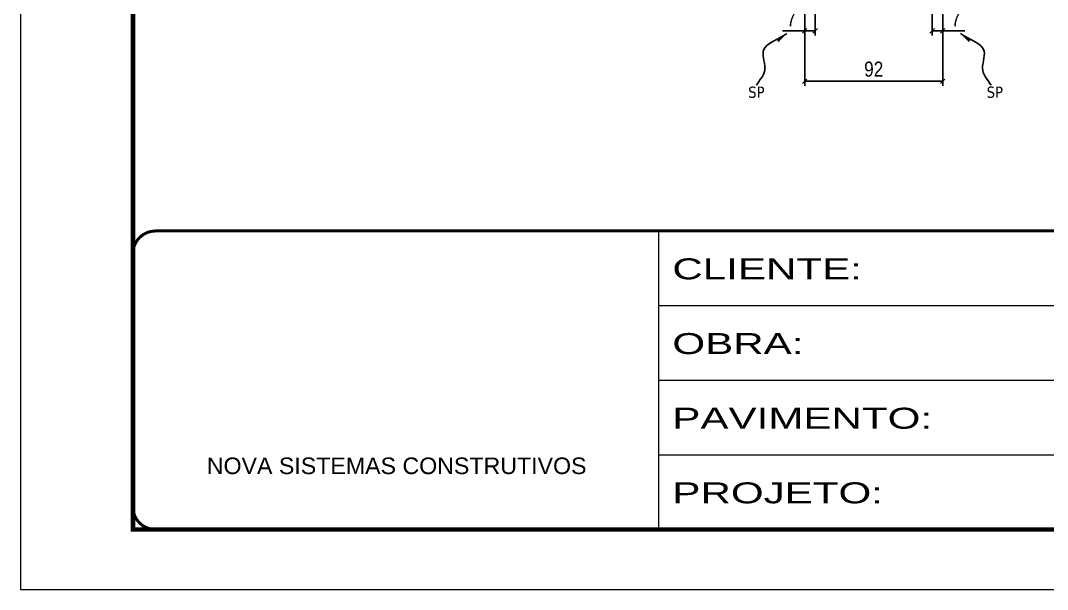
# Model space of a CAD drawing. Extents: x 28748 to 35002, y 14885 to 43501.
# Drawn here: x 28748 to 29433, y 32114 to 32493 of the extents above; entities that cross this region are included whole.
import ezdxf

# ---------------------------------------------------------------- set-up
doc = ezdxf.new("R2010")
doc.units = 0
doc.linetypes.add('CONTINUO', pattern=[0])
doc.linetypes.add('DASHED', pattern=[0.75, 0.5, -0.25])
doc.layers.add('COTA', color=241, linetype='Continuous')
doc.layers.add('texto', color=7, linetype='Continuous')
doc.layers.add('Folhas', color=255, linetype='Continuous', lineweight=9)
doc.layers.add('SARRAFO DE PRESSAO', color=251, linetype='DASHED', lineweight=9)
doc.styles.add('ARIAL', font='arial.ttf')
doc.styles.add('COTA TECNICA', font='techl___.ttf', dxfattribs={"height": 10})
doc.styles.add('COTA TECNICA-50', font='techl___.ttf', dxfattribs={"height": 10})
doc.styles.get("Standard").update_dxf_attribs({"font": 'arial.ttf'})
doc.styles.add('Tecnologia', font='')
doc.styles.get('Tecnologia').set_extended_font_data('Forgotten Futurist')
doc.dimstyles.new('COTA PAINEL-50', dxfattribs={"dimtxt": 10, "dimasz": 3, "dimexe": 3, "dimexo": 3, "dimgap": 3, "dimtad": 1, "dimdec": 1, "dimzin": 12, "dimdsep": 46, "dimtxsty": 'COTA TECNICA-50', "dimblk1": 'OBLIQUE', "dimblk2": 'OBLIQUE', "dimsah": 1, "dimcen": 0.9, "dimclrd": 4, "dimclre": 4, "dimclrt": 240, "dimadec": 1, "dimazin": 3, "dimtfac": 1, "dimtdec": 1, "dimtmove": 0, "dimatfit": 3, "dimfxl": 1, "dimtolj": 1, "dimtzin": 12, "dimarcsym": 0})
doc.dimstyles.new('PAINEL', dxfattribs={"dimtxt": 10, "dimasz": 3, "dimexe": 3, "dimexo": 3, "dimgap": 3, "dimtad": 1, "dimdec": 1, "dimzin": 12, "dimdsep": 46, "dimtxsty": 'COTA TECNICA', "dimblk1": 'OBLIQUE', "dimblk2": 'OBLIQUE', "dimsah": 1, "dimcen": 0.9, "dimclrd": 4, "dimclre": 4, "dimclrt": 240, "dimadec": 1, "dimazin": 3, "dimtfac": 1, "dimtdec": 1, "dimtmove": 0, "dimatfit": 3, "dimfxl": 1, "dimtolj": 1, "dimtzin": 12, "dimarcsym": 0})
doc.dimstyles.get("Standard").update_dxf_attribs({"dimtxt": 0.18, "dimasz": 0.18, "dimexe": 0.18, "dimexo": 0.0625, "dimgap": 0.09, "dimtad": 0, "dimtih": 1, "dimtoh": 1, "dimdec": 4, "dimzin": 0, "dimdsep": 46, "dimtxsty": 'Standard', "dimcen": 0.09, "dimadec": 0, "dimazin": 0, "dimtfac": 1, "dimtdec": 4, "dimtofl": 0, "dimtmove": 0, "dimatfit": 3, "dimfxl": 1, "dimtolj": 1, "dimtzin": 0, "dimarcsym": 0})

# ---------------------------------------------------------------- blocks, each defined once
blk = doc.blocks.new('9999999999')
at = {"color": 30, "linetype": 'CONTINUO'}
for p, q in [((98564.56, 34230.21), (98564.56, 34429.45)), ((98564.56, 34379.64), (99583.98, 34379.64)), ((98564.56, 34329.83), (99487.98, 34329.83)), ((98564.56, 34280.02), (99487.98, 34280.02))]:
    blk.add_line(p, q, dxfattribs=at)
at = {"color": 30, "linetype": 'CONTINUO', "const_width": 2}
blk.add_lwpolyline([(99583.98, 34230.21), (99583.98, 34414.45, 0.414214), (99568.98, 34429.45), (98228.98, 34429.45, 0.414214), (98213.98, 34414.45), (98213.98, 34245.21, 0.414214), (98228.98, 34230.21), (99583.98, 34230.21)], format="xyb", dxfattribs=at)
at = {"layer": 'Folhas'}
blk.add_lwpolyline([(98138.98, 34190.21), (99623.98, 34190.21), (99623.98, 35240.21), (98138.98, 35240.21)], close=True, dxfattribs=at)
at = {"layer": 'Folhas', "color": 30, "const_width": 3}
blk.add_lwpolyline([(98213.98, 34230.21), (99583.98, 34230.21), (99583.98, 35200.21), (98213.98, 35200.21)], close=True, dxfattribs=at)
at = {"color": 7, "linetype": 'Continuous', "ltscale": 5, "style": 'ARIAL'}
blk.add_text('NOVA SISTEMAS CONSTRUTIVOS', height=11.0592, dxfattribs=at).set_placement((98263.19, 34267.21))
at = {"layer": 'Folhas', "color": 7, "style": 'Tecnologia', "width": 1.5}
for s, p in [('CLIENTE:', (98573.65, 34397.17)), ('OBRA:', (98573.65, 34347.31)), ('PAVIMENTO:', (98573.65, 34297.5)), ('PROJETO:', (98573.65, 34247.69))]:
    blk.add_text(s, height=14, dxfattribs=at).set_placement(p)
blk = doc.blocks.new('_Oblique')
at = {"color": 0, "linetype": 'ByBlock', "lineweight": -2}
blk.add_line((-0.5, -0.5), (0.5, 0.5), dxfattribs=at)
blk = doc.blocks.new('*D718')
at = {"layer": 'COTA', "color": 4, "lineweight": -2, "transparency": 16777216}
for p, q in [((29271.26, 32503.85), (29271.26, 32449.68)), ((29363.26, 32503.85), (29363.26, 32449.68)), ((29271.26, 32452.68), (29363.26, 32452.68))]:
    blk.add_line(p, q, dxfattribs=at)
at = {"layer": 'Defpoints', "color": 0, "transparency": 16777216}
for p in [(29271.26, 32506.85), (29363.26, 32506.85), (29363.26, 32452.68)]:
    blk.add_point(p, dxfattribs=at)
at = {"layer": 'COTA', "color": 4, "lineweight": -2, "transparency": 16777216, "xscale": 3, "yscale": 3, "zscale": 3, "rotation": 180}
blk.add_blockref('_Oblique', (29271.26, 32452.68), dxfattribs=at)
at = {"layer": 'COTA', "color": 4, "lineweight": -2, "transparency": 16777216, "xscale": 3, "yscale": 3, "zscale": 3}
blk.add_blockref('_Oblique', (29363.26, 32452.68), dxfattribs=at)
at = {"layer": 'COTA', "color": 240, "transparency": 16777216, "insert": (29317.26, 32460.76), "char_height": 10, "attachment_point": 5, "style": 'COTA TECNICA'}
blk.add_mtext('\\A1;92', dxfattribs=at)
blk = doc.blocks.new('*D721')
at = {"layer": 'COTA', "color": 4, "lineweight": -2, "transparency": 16777216}
for p, q in [((29271.26, 32501.85), (29271.26, 32483.34)), ((29278.26, 32503.85), (29278.26, 32483.34)), ((29271.26, 32486.34), (29256.53, 32486.34)), ((29278.26, 32486.34), (29271.26, 32486.34))]:
    blk.add_line(p, q, dxfattribs=at)
at = {"layer": 'Defpoints', "color": 0, "transparency": 16777216}
for p in [(29271.26, 32504.85), (29278.26, 32506.85), (29271.26, 32486.34)]:
    blk.add_point(p, dxfattribs=at)
at = {"layer": 'COTA', "color": 4, "lineweight": -2, "transparency": 16777216, "xscale": 3, "yscale": 3, "zscale": 3, "rotation": 180}
blk.add_blockref('_Oblique', (29271.26, 32486.34), dxfattribs=at)
at = {"layer": 'COTA', "color": 4, "lineweight": -2, "transparency": 16777216, "xscale": 3, "yscale": 3, "zscale": 3}
blk.add_blockref('_Oblique', (29278.26, 32486.34), dxfattribs=at)
at = {"layer": 'COTA', "color": 240, "transparency": 16777216, "insert": (29262.39, 32494.41), "char_height": 10, "attachment_point": 5, "style": 'COTA TECNICA-50'}
blk.add_mtext('\\A1;7', dxfattribs=at)
blk = doc.blocks.new('*D722')
at = {"layer": 'COTA', "color": 4, "lineweight": -2, "transparency": 16777216}
for p, q in [((29356.26, 32503.85), (29356.26, 32483.34)), ((29363.26, 32501.85), (29363.26, 32483.34)), ((29356.26, 32486.34), (29363.26, 32486.34)), ((29363.26, 32486.34), (29377.99, 32486.34))]:
    blk.add_line(p, q, dxfattribs=at)
at = {"layer": 'Defpoints', "color": 0, "transparency": 16777216}
for p in [(29356.26, 32506.85), (29363.26, 32504.85), (29363.26, 32486.34)]:
    blk.add_point(p, dxfattribs=at)
at = {"layer": 'COTA', "color": 4, "lineweight": -2, "transparency": 16777216, "xscale": 3, "yscale": 3, "zscale": 3, "rotation": 180}
blk.add_blockref('_Oblique', (29356.26, 32486.34), dxfattribs=at)
at = {"layer": 'COTA', "color": 4, "lineweight": -2, "transparency": 16777216, "xscale": 3, "yscale": 3, "zscale": 3}
blk.add_blockref('_Oblique', (29363.26, 32486.34), dxfattribs=at)
at = {"layer": 'COTA', "color": 240, "transparency": 16777216, "insert": (29372.13, 32494.41), "char_height": 10, "attachment_point": 5, "style": 'COTA TECNICA-50'}
blk.add_mtext('\\A1;7', dxfattribs=at)

msp = doc.modelspace()

# ---------------------------------------------------------------- block references
at = {"layer": 'SARRAFO DE PRESSAO', "color": 6, "linetype": 'ByBlock'}
msp.add_blockref('9999999999', (-69390.64, -2076.64), dxfattribs=at)

# ---------------------------------------------------------------- texts
at = {"layer": 'texto', "color": 0, "char_height": 7.5, "attachment_point": 5}
for insert in [(29239.01, 32445.36), (29398.04, 32445.36)]:
    msp.add_mtext('{\\fTahoma|b0|i0|c0|p34;\\C4;SP}', dxfattribs=dict(at, insert=insert))

# ---------------------------------------------------------------- dimensions: what is measured, and where the dimension line sits
at = {"layer": 'COTA'}
dim = msp.add_linear_dim(base=(29271.26, 32486.34), p1=(29278.26, 32506.85), p2=(29271.26, 32504.85), angle=180, dimstyle='COTA PAINEL-50', dxfattribs=at)
dim.commit()
dim.dimension.update_dxf_attribs({"geometry": '*D721', "text_midpoint": (29262.39, 32494.41)})
dim = msp.add_linear_dim(base=(29363.26, 32452.68), p1=(29271.26, 32506.85), p2=(29363.26, 32506.85), dimstyle='PAINEL', override={"dimarcsym": 2}, dxfattribs=at)
dim.commit()
dim.dimension.update_dxf_attribs({"geometry": '*D718', "text_midpoint": (29317.26, 32460.76)})
dim = msp.add_linear_dim(base=(29363.26, 32486.34), p1=(29356.26, 32506.85), p2=(29363.26, 32504.85), dimstyle='COTA PAINEL-50', dxfattribs=at)
dim.commit()
dim.dimension.update_dxf_attribs({"geometry": '*D722', "text_midpoint": (29372.13, 32494.41)})

# ---------------------------------------------------------------- leaders
at = {"layer": 'COTA', "path_type": 1}
for points in [[(29259.43, 32484.67), (29243.65, 32472.84), (29244.57, 32459.83), (29239.02, 32450.05)], [(29375.09, 32484.67), (29390.87, 32472.84), (29389.95, 32459.83), (29395.5, 32450.05)]]:
    msp.add_leader(points, dimstyle='Standard', override={"dimasz": 8}, dxfattribs=at)

doc.saveas('drawing.dxf')
